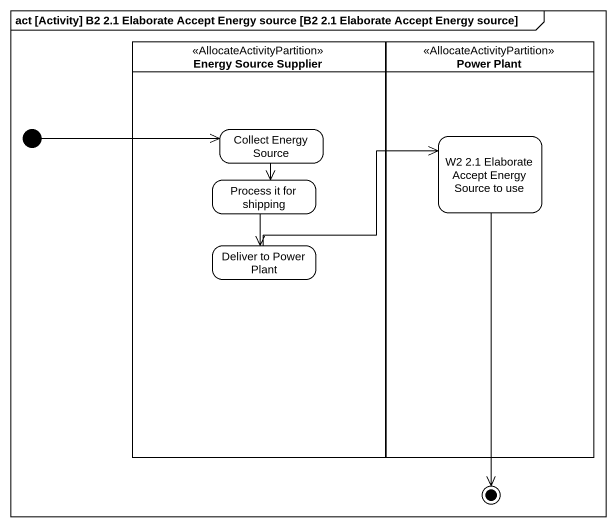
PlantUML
@startuml
mainframe act [Activity] B2 2.1 Elaborate Accept Energy source [B2 2.1 Elaborate Accept Energy source]
hide empty description
state "Energy Source Supplier" as Energy_Source_Supplier <<AllocateActivityPartition>> {
  state "Collect Energy Source" as Collect_Energy_Source
  state "Process it for shipping" as Process_it_for_shipping
  state "Deliver to Power Plant" as Deliver_to_Power_Plant
}
state "Power Plant" as Power_Plant <<AllocateActivityPartition>> {
  state "W2 2.1 Elaborate Accept Energy Source to use" as W2_2_1_Elaborate_Accept
}
state initial1 <<start>>
state final1 <<end>>
initial1 -right-> Collect_Energy_Source
Collect_Energy_Source --> Process_it_for_shipping
W2_2_1_Elaborate_Accept --> final1
Process_it_for_shipping --> Deliver_to_Power_Plant
Deliver_to_Power_Plant -right-> W2_2_1_Elaborate_Accept
@enduml
